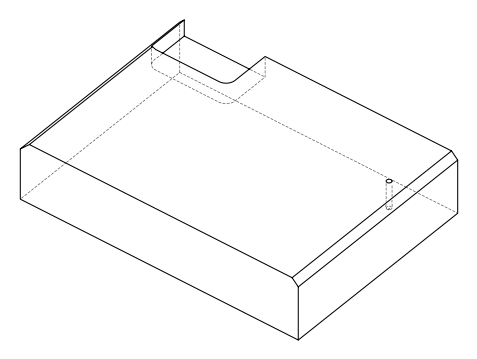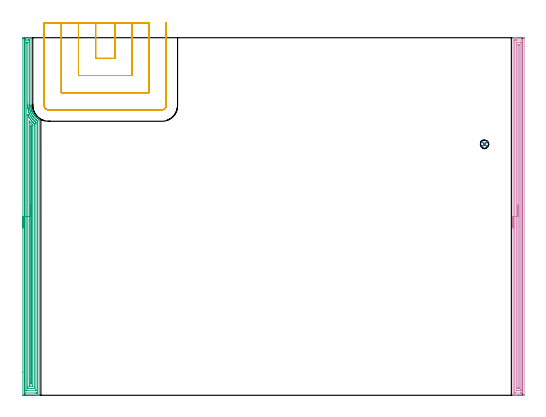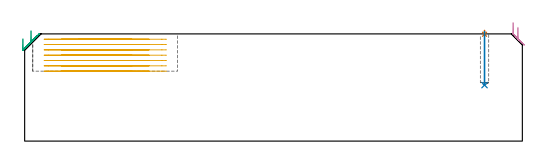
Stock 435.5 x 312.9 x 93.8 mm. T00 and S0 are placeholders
(PLAN: 5 operations, 3 tool changes, 38.9 min)
(1 SPOT_DRILL | STEP1POCKET | NXT0321_9005460120000 | 0.03 min | 1 mm3)
(2 DRILL_BLIND_HOLE_INTO_CENTER | STEP1POCKET | UGT0301_193 | 0.19 min | 1795 mm3)
(3 AREA_MILL | FG_CHAMFER_SURFACE | UGT0205_001 | 13.55 min | 31547 mm3)
(4 AREA_MILL_1 | FG_CHAMFER_SURFACE_1 | UGT0205_001 | 10.21 min | 14400 mm3)
(5 MILL_SLOT | SLOT_PARTIAL_RECTANGULAR | UGT0201_094 | Follow Part, ap 5, ae 75% | 14.98 min | 297696 mm3)
(TOOL NXT0321_9005460120000 | NC Spot Drill, 142deg, 12mm, Carbide, Uncoated | D12 PA142 FL30 Z2)
(TOOL UGT0301_193 | Twist Drill 7.3 mm | D7.3 PA118 FL66 Z2)
(TOOL UGT0205_001 | Chamfer Mill 20 x 3 x 45 deg. | D20 FL50 Z2)
(TOOL UGT0201_094 | End mill 20 mm | D20 FL38 Z4)
(OP 1 SPOT_DRILL)
G17 G21 G94 G90
T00 M6
G54
G17 G0 G90 X402.4 Y219.7 S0 M3
G43 Z103.8 H0
G94 G81 G98 Z93.486 F250. R96.8
G80
M5
M2
(OP 2 DRILL_BLIND_HOLE_INTO_CENTER)
G17 G21 G94 G90
T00 M6
G54
G17 G0 G90 X402.4 Y219.7 S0 M3
G43 Z103.8 H0
G94 G81 G98 Z49. F250. R95.8
G80
M5
M2
(OP 3 AREA_MILL)
G17 G21 G94 G90
T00 M6
G54
G17 G0 G90 X-1.5 Y146.45 S1061 M3
G43 Z103.8 H0
Z89.6
G94 G1 Y146.488 Z88.728 F250.
Y146.602 Z87.863
Y146.791 Z87.012
Y147.053 Z86.18
Y147.387 Z85.374
Y147.79 Z84.6
Y148.258 Z83.864
Y148.79 Z83.172
Y149.379 Z82.529
Y150.022 Z81.94
Y150.714 Z81.408
Y151.45 Z80.94
Y152.224 Z80.537
Y153.03 Z80.203
Y153.862 Z79.941
Y154.714 Z79.752
Y155.578 Z79.638
Y156.45 Z79.6
Y311.875
X-1.499 Y312.286 Z79.601
X-1.495 Y312.762 Z79.603
X-1.491 Y312.891 Z79.606
X-1.024 Y312.9 Z80.073
X2.509 Z83.603
X3.061 Z84.158
X3.392 Z84.488
X3.944 Z85.041
X4.275 Z85.37
X4.937 Z86.036
X5.269 Z86.369
X5.6 Y312.897 Z86.691
Y312.896
Y312.734 Z86.7
X5.601 Y254.18
X5.607 Y253.476 Z86.701
X5.608 Y253.345 Z86.702
X5.609 Y253.288 Z86.704
X5.611 Y253.17 Z86.71
X5.621 Y252.841 Z86.72
X5.647 Y252.452 Z86.743
X5.65 Y252.395 Z86.747
X5.674 Y252.153 Z86.771
X5.693 Y251.949 Z86.791
X5.744 Y251.559 Z86.84
X5.751 Y251.503 Z86.847
X5.783 Y251.287 Z86.881
X5.918 Y250.61 Z87.014
X6.008 Y250.22 Z87.103
X6.02 Y250.163 Z87.117
X6.143 Y249.718 Z87.24
X6.278 Y249.294 Z87.377
X6.414 Y248.88 Z87.508
X6.431 Y248.825 Z87.526
X6.503 Y248.627 Z87.6
X6.541 Y248.522 Z87.638
X6.577 Y248.434 Z87.674
X6.661 Y248.221 Z87.76
X6.734 Y248.053 Z87.833
X6.786 Y247.933 Z87.886
X6.999 Y247.484 Z88.096
X7.116 Y247.251 Z88.215
X7.222 Y247.04 Z88.322
X7.379 Y246.758 Z88.476
X7.541 Y246.479 Z88.637
X7.713 Y246.201 Z88.809
X7.746 Y246.148 Z88.842
X7.808 Y246.054 Z88.906
X7.913 Y245.898 Z89.011
X8.011 Y245.754 Z89.106
X8.048 Y245.698 Z89.144
X8.362 Y245.255 Z89.461
X8.418 Y245.182 Z89.517
X8.613 Y244.94 Z89.713
X8.752 Y244.768 Z89.852
X9.098 Y244.363 Z90.196
X9.133 Y244.324 Z90.231
X9.298 Y244.144 Z90.395
X9.469 Y243.968 Z90.565
X9.63 Y243.802 Z90.727
X9.971 Y243.47 Z91.068
X10.016 Y243.43 Z91.114
X10.176 Y243.286 Z91.274
X10.458 Y243.047 Z91.557
X10.601 Y242.926 Z91.7
X10.794 Y242.771 Z91.893
X10.899 Y242.687 Z91.996
X10.971 Y242.629 Z92.069
X11.034 Y242.578 Z92.133
X11.49 Y242.252 Z92.589
X11.932 Y241.956 Z93.031
X12.17 Y241.809 Z93.269
X12.224 Y241.776 Z93.321
X12.287 Y241.736 Z93.386
X12.369 Y241.685 Z93.468
X12.666 Y241.511 Z93.766
X12.696 Y241.486 Z93.788
X12.7 Y240.842 Z93.8
Y0.167
X12.697 Y0.009 Z93.788
X12.688 Y0.007 Z93.779
X12.343 Y0. Z93.443
X12.002 Z93.102
X11.341 Z92.436
X10.127 Z91.224
X9.574 Z90.669
X-1.245 Z79.852
X-1.301 Y0.001 Z79.796
X-1.492 Y0.01 Z79.606
X-1.499 Y0.201 Z79.599
X-1.5 Y20.093 Z79.6
Y156.45
X-0.086 Z81.014
X-0.085 Y310.71 Z81.015
X-0.084 Y310.814 Z81.016
X-0.082 Y310.865 Z81.018
X-0.08 Y310.884 Z81.02
X-0.048 Y310.89 Z81.052
X0.349 Y310.898 Z81.449
X0.742 Y310.899 Z81.842
X1.23 Y310.9 Z82.33
X2.997 Z84.097
X3.392 Y310.899 Z84.492
X3.883 Y310.897 Z84.983
X4.09 Y310.89 Z85.19
X4.179 Y310.864 Z85.279
X4.184 Y310.592 Z85.284
X4.185 Y310.5 Z85.285
X4.187 Y254.238 Z85.287
X4.192 Y253.429 Z85.292
X4.194 Y253.345 Z85.294
X4.224 Y252.504 Z85.324
X4.227 Y252.452 Z85.327
X4.275 Y251.842 Z85.375
X4.306 Y251.559 Z85.406
X4.31 Y251.524 Z85.41
X4.376 Y251.067 Z85.476
X4.44 Y250.666 Z85.54
X4.456 Y250.575 Z85.556
X4.479 Y250.461 Z85.579
X4.628 Y249.773 Z85.728
X4.747 Y249.296 Z85.847
X4.865 Y248.88 Z85.965
X5.138 Y248.008 Z86.238
X5.145 Y247.987 Z86.245
X5.158 Y247.949 Z86.258
X5.499 Y247.094 Z86.599
X5.781 Y246.464 Z86.881
X5.912 Y246.201 Z87.012
X6.042 Y245.95 Z87.142
X6.398 Y245.308 Z87.498
X6.598 Y244.979 Z87.698
X6.949 Y244.427 Z88.049
X7.029 Y244.31 Z88.129
X7.481 Y243.697 Z88.581
X7.617 Y243.522 Z88.717
X7.808 Y243.292 Z88.908
X8.381 Y242.629 Z89.481
X8.691 Y242.306 Z89.791
X9.275 Y241.736 Z90.375
X9.574 Y241.475 Z90.674
X10.337 Y240.843 Z91.437
X10.458 Y240.752 Z91.558
X10.773 Y240.524 Z91.873
X11.063 Y240.325 Z92.163
X11.105 Y240.295 Z92.205
X11.248 Y240.191 Z92.348
X11.279 Y240.16 Z92.379
X11.281 Y240.142 Z92.381
X11.284 Y240.097 Z92.384
X11.286 Y240.006 Z92.386
Y239.95
X11.285 Y2.19 Z92.385
X11.284 Y2.086 Z92.384
X11.281 Y2.035 Z92.381
X11.28 Y2.016 Z92.38
X11.248 Y2.01 Z92.348
X10.851 Y2.002 Z91.951
X10.458 Y2.001 Z91.558
X9.97 Y2. Z91.07
X0.742 Y2.001 Z81.842
X0.252 Y2.003 Z81.352
X0.026 Y2.01 Z81.126
X-0.079 Y2.016 Z81.021
X-0.085 Y2.343 Z81.015
Y2.4
X-0.086 Y156.45 Z81.014
X1.328 Z82.428
X1.329 Y308.121 Z82.429
X1.333 Y308.714 Z82.433
X1.335 Y308.863 Z82.435
X1.338 Y308.89 Z82.438
X1.381 Y308.894 Z82.481
X1.443 Y308.899 Z82.543
X2.509 Z83.609
X2.692 Y308.895 Z83.792
X2.744 Y308.891 Z83.844
X2.765 Y308.887 Z83.865
X2.767 Y308.872 Z83.867
X2.77 Y308.803 Z83.87
X2.771 Y308.714 Z83.871
Y308.448
X2.772 Y254.865 Z83.872
X2.773 Y254.238 Z83.873
X2.775 Y253.969 Z83.875
X2.783 Y253.345 Z83.883
X2.79 Y253.061 Z83.89
X2.815 Y252.452 Z83.915
X2.836 Y252.122 Z83.936
X2.882 Y251.559 Z83.982
X2.929 Y251.134 Z84.029
X2.991 Y250.666 Z84.091
X3.091 Y250.077 Z84.191
X3.153 Y249.773 Z84.253
X3.33 Y248.943 Z84.43
X3.345 Y248.88 Z84.445
X3.392 Y248.693 Z84.492
X3.599 Y247.987 Z84.699
X3.691 Y247.685 Z84.791
X3.887 Y247.094 Z84.987
X4.191 Y246.286 Z85.291
X4.225 Y246.201 Z85.325
X4.275 Y246.081 Z85.375
X4.633 Y245.308 Z85.733
X5.001 Y244.574 Z86.101
X5.089 Y244.415 Z86.189
X5.158 Y244.294 Z86.258
X5.624 Y243.522 Z86.724
X6.042 Y242.891 Z87.142
X6.23 Y242.629 Z87.33
X6.832 Y241.83 Z87.932
X6.909 Y241.736 Z88.009
X6.925 Y241.718 Z88.025
X7.707 Y240.843 Z88.807
X7.808 Y240.739 Z88.908
X8.621 Y239.95 Z89.721
X8.691 Y239.888 Z89.791
X9.077 Y239.56 Z90.177
X9.574 Y239.152 Z90.674
X9.689 Y239.057 Z90.789
X9.864 Y238.901 Z90.964
X9.867 Y238.761 Z90.967
X9.871 Y238.164 Z90.971
Y237.863
Y4.779
X9.867 Y4.186 Z90.967
X9.865 Y4.037 Z90.965
X9.862 Y4.01 Z90.962
X9.819 Y4.006 Z90.919
X9.757 Y4.001 Z90.857
X2.693 Y4. Z83.793
X1.809 Y4.001 Z82.909
X1.626 Y4.004 Z82.726
X1.442 Y4.01 Z82.542
X1.335 Y4.015 Z82.435
X1.332 Y4.086 Z82.432
X1.33 Y4.186 Z82.43
X1.329 Y4.486 Z82.429
X1.328 Y156.45 Z82.428
X2.743 Z83.843
Y245.071
X2.746 Y245.308 Z83.846
X2.75 Y245.588 Z83.85
X2.762 Y245.795 Z83.862
X2.889 Y245.483 Z83.989
X2.963 Y245.308 Z84.063
X3.22 Y244.707 Z84.32
X3.312 Y244.496 Z84.412
X3.349 Y244.415 Z84.449
X3.392 Y244.326 Z84.492
X3.801 Y243.522 Z84.901
X3.967 Y243.211 Z85.067
X4.275 Y242.667 Z85.375
X4.297 Y242.629 Z85.397
X4.331 Y242.572 Z85.431
X4.869 Y241.736 Z85.969
X5.158 Y241.315 Z86.258
X5.514 Y240.843 Z86.614
X6.042 Y240.168 Z87.142
X6.229 Y239.95 Z87.329
X6.925 Y239.177 Z88.025
X7.039 Y239.057 Z88.139
X7.808 Y238.319 Z88.908
X7.975 Y238.164 Z89.075
X8.213 Y237.955 Z89.313
X8.45 Y237.747 Z89.55
X8.453 Y237.671 Z89.553
X8.456 Y237.509 Z89.556
X8.457 Y237.271 Z89.557
Y236.614
Y7.102
X8.456 Y6.865 Z89.556
X8.45 Y6.215 Z89.55
X8.443 Y6.01 Z89.543
X7.78 Y6. Z88.88
X6.042 Z87.142
X3.364 Z84.464
X2.959 Y6.006 Z84.059
X2.762 Y6.01 Z83.862
X2.75 Y6.12 Z83.85
X2.744 Y6.627 Z83.844
X2.743 Y6.865 Z83.843
Y7.522
Y156.45
X4.157 Z85.257
X4.158 Y239.535 Z85.258
X4.16 Y239.695 Z85.26
X4.163 Y239.822 Z85.263
X4.166 Y239.866 Z85.266
X4.173 Y239.858 Z85.273
X4.275 Y239.73 Z85.375
X4.8 Y239.057 Z85.9
X5.158 Y238.606 Z86.258
X5.547 Y238.164 Z86.647
X6.042 Y237.616 Z87.142
X6.382 Y237.271 Z87.482
X6.925 Y236.736 Z88.025
X7.012 Y236.647 Z88.112
X7.032 Y236.625 Z88.132
X7.036 Y236.576 Z88.136
X7.04 Y236.497 Z88.14
X7.042 Y236.378 Z88.142
X7.043 Y236.258 Z88.143
Y8.532
X7.036 Y8.021 Z88.136
X7.004 Y8.01 Z88.104
X6.925 Y8.007 Z88.025
X6.684 Y8.001 Z87.784
X4.919 Y8. Z86.019
X4.275 Y8.007 Z85.375
X4.184 Y8.01 Z85.284
X4.164 Y8.014 Z85.264
X4.161 Y8.133 Z85.261
X4.158 Y8.292 Z85.258
X4.157 Y8.771 Z85.257
Y156.45
X5.571 Z86.671
X5.572 Y235.514 Z86.672
X5.575 Y235.572 Z86.675
X5.578 Y235.603 Z86.678
X5.581 Y235.604 Z86.681
X5.597 Y235.59 Z86.697
X5.621 Y235.564 Z86.721
X5.624 Y235.542 Z86.724
X5.627 Y235.484 Z86.727
X5.628 Y235.426 Z86.728
X5.629 Y10.855 Z86.729
X5.627 Y10.437 Z86.727
X5.623 Y10.055 Z86.723
X5.622 Y10.016 Z86.722
X5.585 Y10.005 Z86.685
X5.578 Y10.01 Z86.678
X5.575 Y10.016 Z86.675
X5.571 Y10.437 Z86.671
Y10.496
Y156.45
Y157.322 Z86.709
Y158.186 Z86.823
Y159.038 Z87.012
Y159.87 Z87.274
Y160.676 Z87.608
Y161.45 Z88.011
Y162.186 Z88.48
Y162.878 Z89.011
Y163.521 Z89.6
Y164.11 Z90.243
Y164.642 Z90.935
Y165.11 Z91.671
Y165.513 Z92.445
Y165.847 Z93.251
Y166.109 Z94.083
Y166.298 Z94.935
Y166.412 Z95.799
Y166.45 Z96.671
G0 Z103.8
M5
M2
(OP 4 AREA_MILL_1)
G17 G21 G94 G90
T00 M6
G54
G17 G0 G90 X427.4 Y146.45 S1061 M3
G43 Z103.8 H0
G94 G1 Y146.488 Z102.928 F250.
Y146.602 Z102.063
Y146.791 Z101.212
Y147.053 Z100.38
Y147.387 Z99.574
Y147.79 Z98.8
Y148.259 Z98.064
Y148.79 Z97.372
Y149.379 Z96.729
Y150.022 Z96.14
Y150.714 Z95.608
Y151.45 Z95.14
Y152.224 Z94.737
Y153.03 Z94.403
Y153.862 Z94.141
Y154.714 Z93.952
Y155.578 Z93.838
Y156.45 Z93.8
Y312.733
X427.402 Y312.89 Z93.788
X427.551 Y312.898 Z93.642
X427.706 Y312.9 Z93.494
X428.029 Z93.171
X428.687 Z92.508
X429.894 Z91.303
X430.443 Z90.751
X436.317 Z84.88
X436.592 Y312.897 Z84.606
X436.992 Y312.89 Z84.205
X436.996 Y312.698 Z84.202
X436.999 Y312.286 Z84.201
Y0.614
X436.996 Y0.202 Z84.202
X436.992 Y0.01 Z84.205
X436.592 Y0. Z84.606
X430.443 Z90.751
X429.894 Z91.303
X429.565 Z91.631
X429.015 Z92.181
X428.687 Z92.508
X427.706 Z93.494
X427.551 Y0.002 Z93.642
X427.402 Y0.01 Z93.788
X427.4 Y0.167 Z93.8
Y156.45
X428.814 Z92.386
X428.815 Y310.37 Z92.385
X428.816 Y310.5 Z92.384
X428.821 Y310.872 Z92.379
X429.18 Y310.891 Z92.02
X429.565 Y310.897 Z91.635
X430.05 Y310.9 Z91.15
X430.443 Z90.757
X435.509 Y310.899 Z85.691
X435.54 Y310.898 Z85.66
X435.572 Y310.894 Z85.628
X435.579 Y310.89 Z85.621
X435.582 Y310.885 Z85.618
X435.584 Y310.858 Z85.616
X435.586 Y310.63 Z85.614
Y310.5
X435.585 Y2.53 Z85.615
X435.584 Y2.4 Z85.616
X435.579 Y2.028 Z85.621
X435.22 Y2.009 Z85.98
X434.835 Y2.003 Z86.365
X434.35 Y2. Z86.85
X433.957 Z87.243
X428.891 Y2.001 Z92.309
X428.86 Y2.002 Z92.34
X428.828 Y2.006 Z92.372
X428.821 Y2.01 Z92.379
X428.818 Y2.015 Z92.382
X428.816 Y2.043 Z92.384
X428.814 Y2.27 Z92.386
Y2.4
Y156.45
X430.228 Z90.972
X430.229 Y308.039 Z90.971
X430.23 Y308.714 Z90.97
X430.232 Y308.823 Z90.968
X430.235 Y308.875 Z90.965
X430.239 Y308.891 Z90.961
X430.265 Y308.895 Z90.935
X430.443 Y308.898 Z90.757
X431.139 Y308.9 Z90.061
X432.896 Z88.304
X433.774 Z87.426
X433.957 Y308.898 Z87.243
X434.139 Y308.892 Z87.061
X434.16 Y308.89 Z87.04
X434.165 Y308.88 Z87.035
X434.168 Y308.845 Z87.032
X434.17 Y308.787 Z87.03
X434.171 Y308.714 Z87.029
X434.172 Y308.496 Z87.028
Y4.861
X434.17 Y4.186 Z87.03
X434.168 Y4.077 Z87.032
X434.165 Y4.025 Z87.035
X434.161 Y4.009 Z87.039
X434.135 Y4.005 Z87.065
X433.957 Y4.002 Z87.243
X433.261 Y4. Z87.939
X431.504 Z89.696
X430.626 Z90.574
X430.443 Y4.002 Z90.757
X430.261 Y4.008 Z90.939
X430.24 Y4.01 Z90.96
X430.235 Y4.02 Z90.965
X430.232 Y4.055 Z90.968
X430.229 Y4.113 Z90.971
Y4.186
X430.228 Y4.404 Z90.972
Y156.45
X431.643 Z89.557
Y306.601
X431.645 Y306.79 Z89.555
X431.647 Y306.858 Z89.553
X431.649 Y306.889 Z89.551
X431.669 Y306.891 Z89.531
X431.775 Y306.895 Z89.425
X432.2 Y306.9 Z89.
X432.228 Z88.972
X432.625 Y306.897 Z88.575
X432.724 Y306.893 Z88.476
X432.746 Y306.89 Z88.454
X432.751 Y306.88 Z88.449
X432.753 Y306.845 Z88.447
X432.756 Y306.765 Z88.444
X432.757 Y306.362 Z88.443
Y306.035
Y6.299
X432.755 Y6.11 Z88.445
X432.753 Y6.042 Z88.447
X432.751 Y6.011 Z88.449
X432.731 Y6.009 Z88.469
X432.625 Y6.005 Z88.575
X432.2 Y6. Z89.
X432.172 Z89.028
X431.775 Y6.003 Z89.425
X431.676 Y6.007 Z89.524
X431.654 Y6.01 Z89.546
X431.649 Y6.02 Z89.551
X431.647 Y6.055 Z89.553
X431.644 Y6.135 Z89.556
X431.643 Y6.539 Z89.557
Y6.865
Y156.45
Y157.322 Z89.595
Y158.187 Z89.709
Y159.038 Z89.898
Y159.87 Z90.16
Y160.676 Z90.494
Y161.45 Z90.897
Y162.186 Z91.366
Y162.878 Z91.897
Y163.521 Z92.486
Y164.11 Z93.129
Y164.642 Z93.822
Y165.11 Z94.557
Y165.513 Z95.331
Y165.847 Z96.137
Y166.109 Z96.969
Y166.298 Z97.821
Y166.412 Z98.686
Y166.45 Z99.557
G0 Z103.8
M5
M2
(OP 5 MILL_SLOT)
G17 G21 G94 G90
T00 M6
G54
G17 G0 G90 X62.1 Y325.9 S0 M3
G43 Z103.8 H0
Z89.143
G94 G1 Y322.9 F250.
Y294.8 F500.
X78.8
Y322.9
Y325.9 F250.
X47.1
Y322.9
Y279.8 F500.
X93.8
Y322.9
Y325.9 F250.
X32.1
Y322.9
Y264.8 F500.
X108.8
Y322.9
Y325.9 F250.
X17.1
Y322.9
Y253.5 F500.
G3 X20.8 Y249.8 R3.7
G1 X120.1
G3 X123.8 Y253.5 R3.7
G1 Y322.9
Y325.9 F250.
G0 X62.1 Z84.486
G1 Y322.9
Y294.8 F500.
X78.8
Y322.9
Y325.9 F250.
X47.1
Y322.9
Y279.8 F500.
X93.8
Y322.9
Y325.9 F250.
X32.1
Y322.9
Y264.8 F500.
X108.8
Y322.9
Y325.9 F250.
X17.1
Y322.9
Y253.5 F500.
G3 X20.8 Y249.8 R3.7
G1 X120.1
G3 X123.8 Y253.5 R3.7
G1 Y322.9
Y325.9 F250.
G0 X62.1 Z79.829
G1 Y322.9
Y294.8 F500.
X78.8
Y322.9
Y325.9 F250.
X47.1
Y322.9
Y279.8 F500.
X93.8
Y322.9
Y325.9 F250.
X32.1
Y322.9
Y264.8 F500.
X108.8
Y322.9
Y325.9 F250.
X17.1
Y322.9
Y253.5 F500.
G3 X20.8 Y249.8 R3.7
G1 X120.1
G3 X123.8 Y253.5 R3.7
G1 Y322.9
Y325.9 F250.
G0 X62.1 Z75.171
G1 Y322.9
Y294.8 F500.
X78.8
Y322.9
Y325.9 F250.
X47.1
Y322.9
Y279.8 F500.
X93.8
Y322.9
Y325.9 F250.
X32.1
Y322.9
Y264.8 F500.
X108.8
Y322.9
Y325.9 F250.
X17.1
Y322.9
Y253.5 F500.
G3 X20.8 Y249.8 R3.7
G1 X120.1
G3 X123.8 Y253.5 R3.7
G1 Y322.9
Y325.9 F250.
G0 X62.1 Z70.514
G1 Y322.9
Y294.8 F500.
X78.8
Y322.9
Y325.9 F250.
X47.1
Y322.9
Y279.8 F500.
X93.8
Y322.9
Y325.9 F250.
X32.1
Y322.9
Y264.8 F500.
X108.8
Y322.9
Y325.9 F250.
X17.1
Y322.9
Y253.5 F500.
G3 X20.8 Y249.8 R3.7
G1 X120.1
G3 X123.8 Y253.5 R3.7
G1 Y322.9
Y325.9 F250.
G0 X62.1 Z65.857
G1 Y322.9
Y294.8 F500.
X78.8
Y322.9
Y325.9 F250.
X47.1
Y322.9
Y279.8 F500.
X93.8
Y322.9
Y325.9 F250.
X32.1
Y322.9
Y264.8 F500.
X108.8
Y322.9
Y325.9 F250.
X17.1
Y322.9
Y253.5 F500.
G3 X20.8 Y249.8 R3.7
G1 X120.1
G3 X123.8 Y253.5 R3.7
G1 Y322.9
Y325.9 F250.
G0 X62.1 Z61.2
G1 Y322.9
Y294.8 F500.
X78.8
Y322.9
Y325.9 F250.
X47.1
Y322.9
Y279.8 F500.
X93.8
Y322.9
Y325.9 F250.
X32.1
Y322.9
Y264.8 F500.
X108.8
Y322.9
Y325.9 F250.
X17.1
Y322.9
Y253.5 F500.
G3 X20.8 Y249.8 R3.7
G1 X120.1
G3 X123.8 Y253.5 R3.7
G1 Y322.9
Y325.9 F250.
G0 Z103.8
M5
M2
